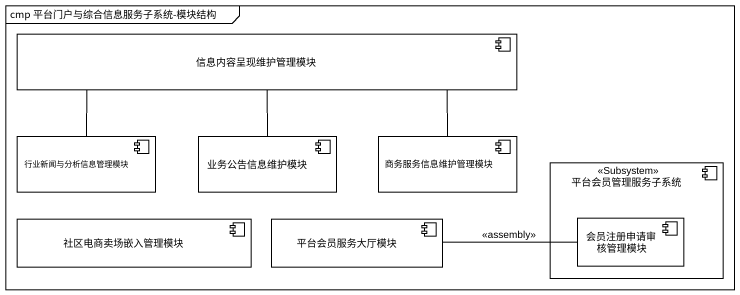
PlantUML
@startuml
mainframe cmp 平台门户与综合信息服务子系统-模块结构
component 信息内容呈现维护管理模块
component 行业新闻与分析信息管理模块
component 业务公告信息维护模块
component 商务服务信息维护管理模块
component 平台会员管理服务子系统 <<Subsystem>> {
  component 会员注册申请审核管理模块
}
component 社区电商卖场嵌入管理模块
component 平台会员服务大厅模块
行业新闻与分析信息管理模块 -right- 信息内容呈现维护管理模块
业务公告信息维护模块 -up- 信息内容呈现维护管理模块
商务服务信息维护管理模块 -left- 信息内容呈现维护管理模块
平台会员服务大厅模块 -right- 会员注册申请审核管理模块 : <<assembly>>
@enduml
